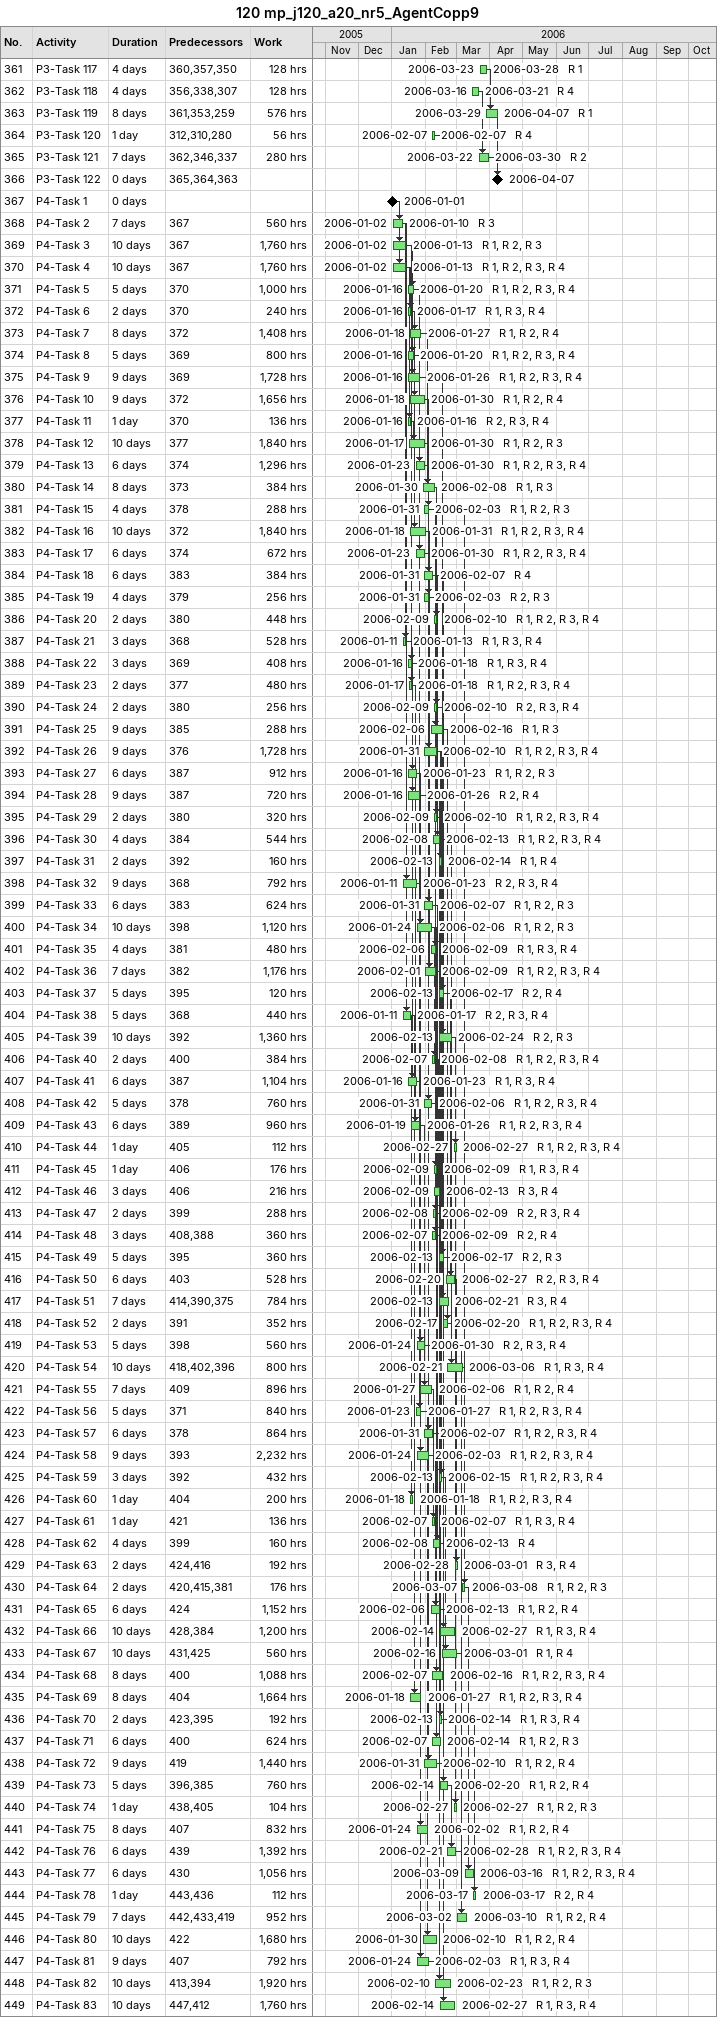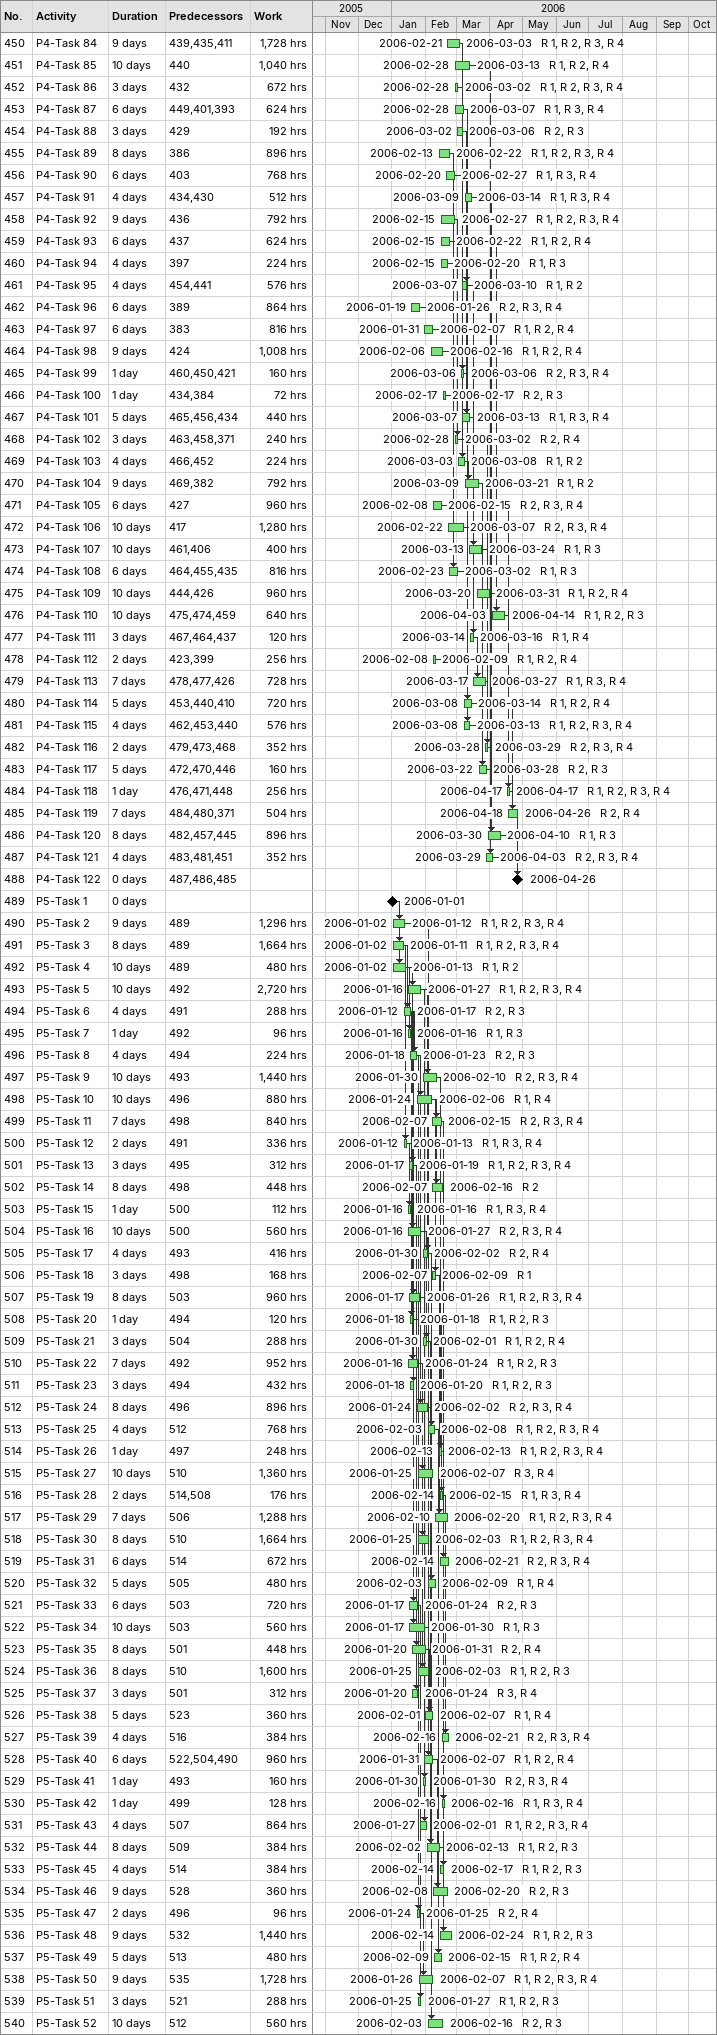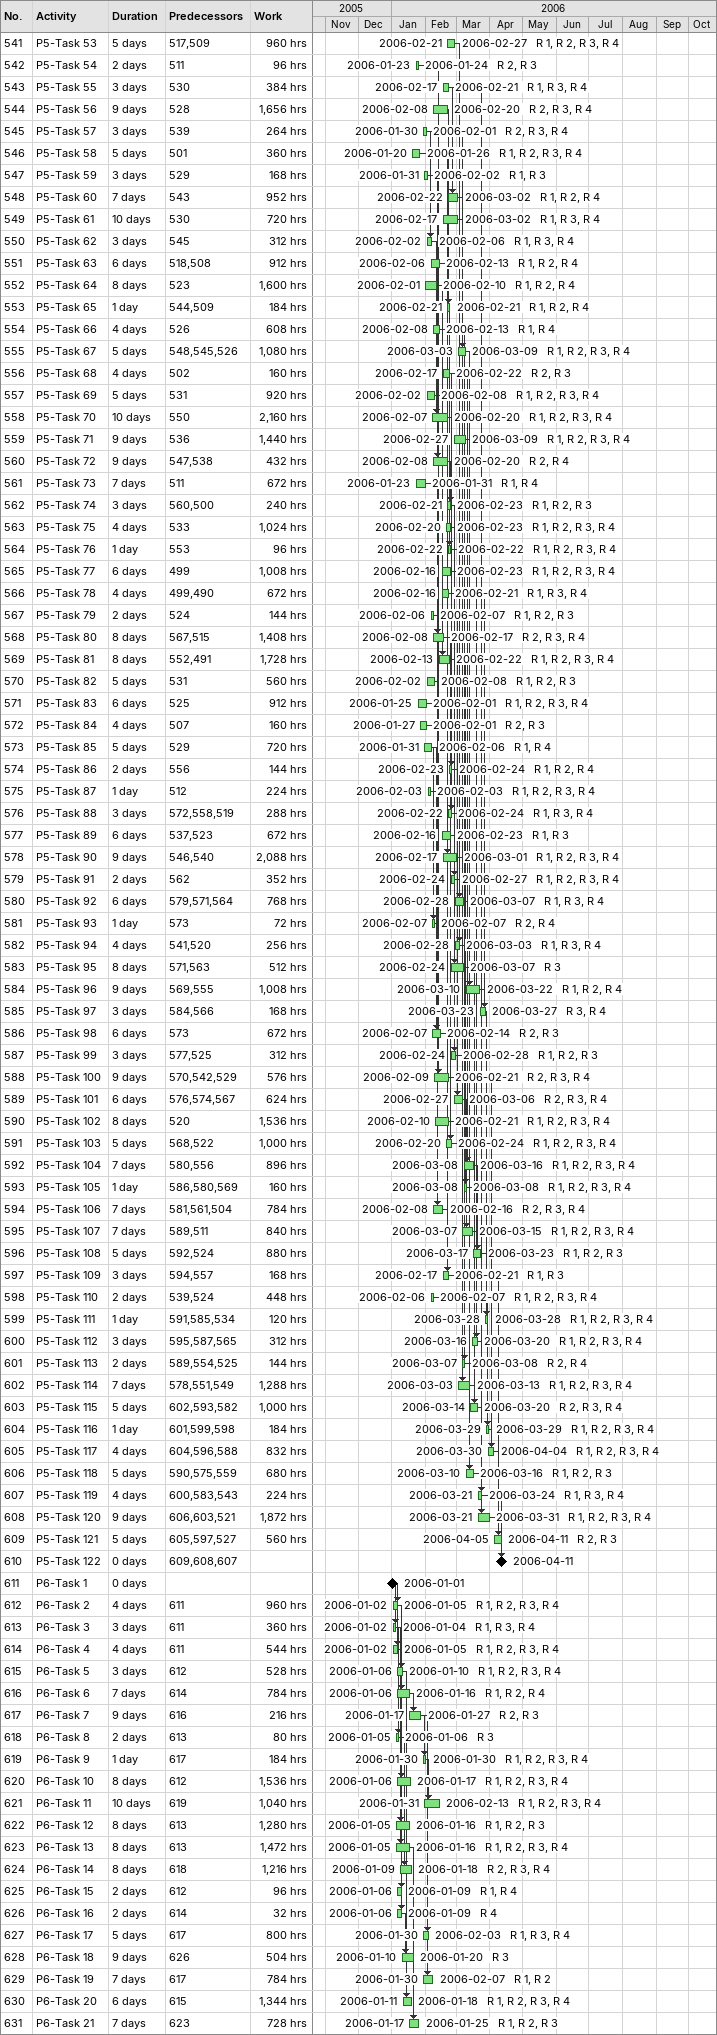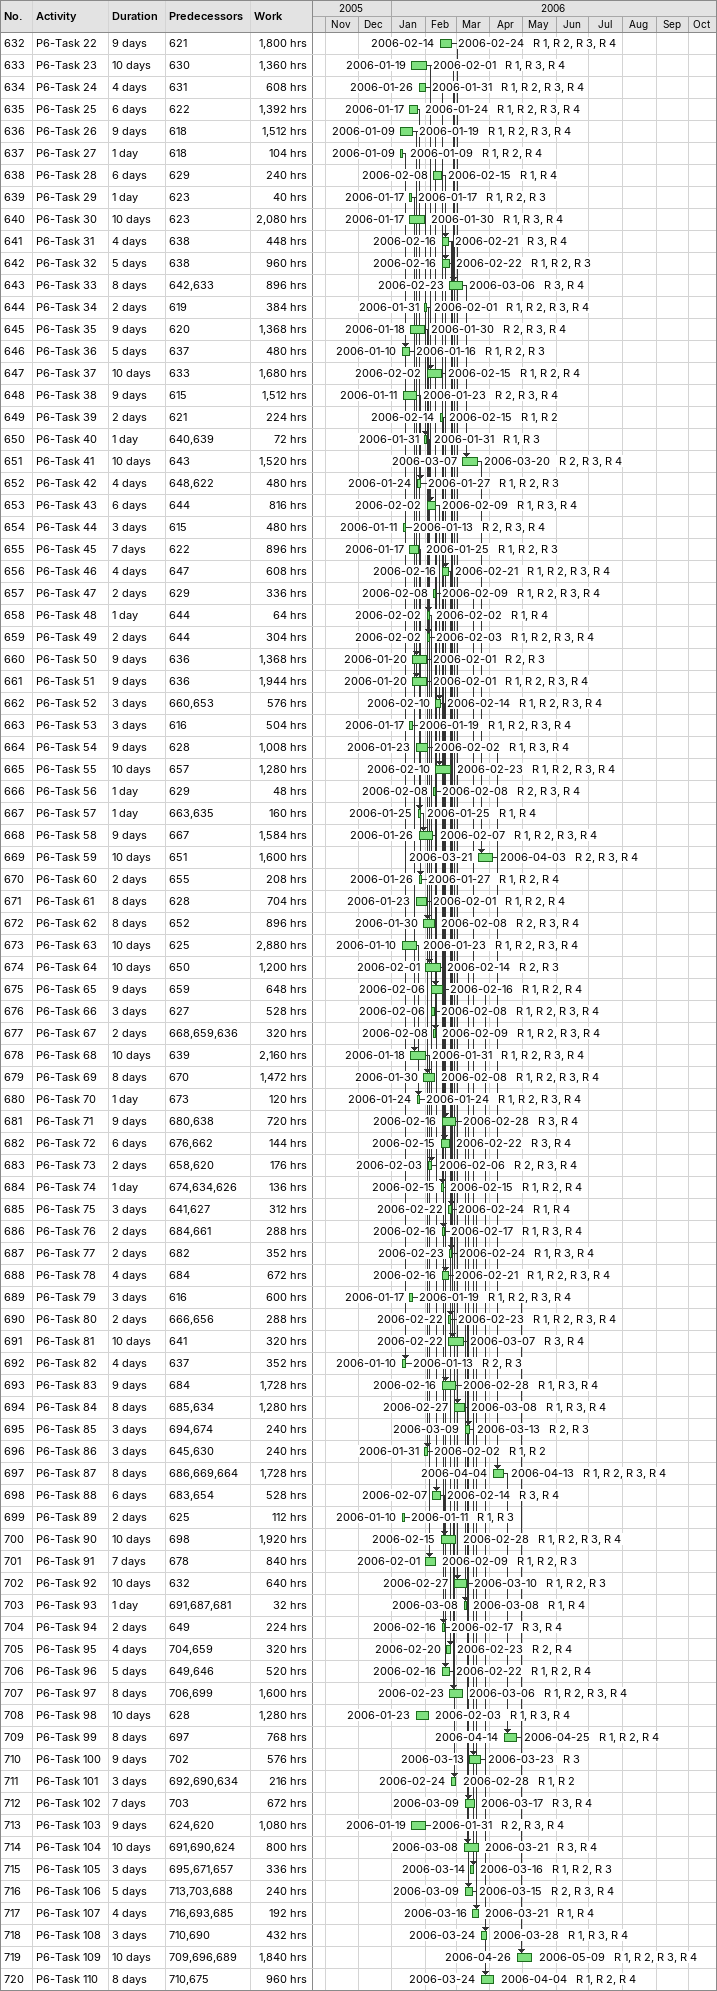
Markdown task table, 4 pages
120 mp_j120_a20_nr5_AgentCopp9

| ID | Task | Duration | Start | Finish | Predecessors | Resources | Work (h) |
|---|---|---|---|---|---|---|---|
| 361 | P3-Task 117 | 4d | 2006-03-23 | 2006-03-28 | 360, 357, 350 | R 1 | 128 |
| 362 | P3-Task 118 | 4d | 2006-03-16 | 2006-03-21 | 356, 338, 307 | R 4 | 128 |
| 363 | P3-Task 119 | 8d | 2006-03-29 | 2006-04-07 | 361, 353, 259 | R 1 | 576 |
| 364 | P3-Task 120 | 1d | 2006-02-07 | 2006-02-07 | 312, 310, 280 | R 4 | 56 |
| 365 | P3-Task 121 | 7d | 2006-03-22 | 2006-03-30 | 362, 346, 337 | R 2 | 280 |
| 366 | P3-Task 122 | 0d | 2006-04-07 | 2006-04-07 | 365, 364, 363 |  |  |
| 367 | P4-Task 1 | 0d | 2006-01-01 | 2006-01-01 |  |  |  |
| 368 | P4-Task 2 | 7d | 2006-01-02 | 2006-01-10 | 367 | R 3 | 560 |
| 369 | P4-Task 3 | 10d | 2006-01-02 | 2006-01-13 | 367 | R 1, R 2, R 3 | 1760 |
| 370 | P4-Task 4 | 10d | 2006-01-02 | 2006-01-13 | 367 | R 1, R 2, R 3, R 4 | 1760 |
| 371 | P4-Task 5 | 5d | 2006-01-16 | 2006-01-20 | 370 | R 1, R 2, R 3, R 4 | 1000 |
| 372 | P4-Task 6 | 2d | 2006-01-16 | 2006-01-17 | 370 | R 1, R 3, R 4 | 240 |
| 373 | P4-Task 7 | 8d | 2006-01-18 | 2006-01-27 | 372 | R 1, R 2, R 4 | 1408 |
| 374 | P4-Task 8 | 5d | 2006-01-16 | 2006-01-20 | 369 | R 1, R 2, R 3, R 4 | 800 |
| 375 | P4-Task 9 | 9d | 2006-01-16 | 2006-01-26 | 369 | R 1, R 2, R 3, R 4 | 1728 |
| 376 | P4-Task 10 | 9d | 2006-01-18 | 2006-01-30 | 372 | R 1, R 2, R 4 | 1656 |
| 377 | P4-Task 11 | 1d | 2006-01-16 | 2006-01-16 | 370 | R 2, R 3, R 4 | 136 |
| 378 | P4-Task 12 | 10d | 2006-01-17 | 2006-01-30 | 377 | R 1, R 2, R 3 | 1840 |
| 379 | P4-Task 13 | 6d | 2006-01-23 | 2006-01-30 | 374 | R 1, R 2, R 3, R 4 | 1296 |
| 380 | P4-Task 14 | 8d | 2006-01-30 | 2006-02-08 | 373 | R 1, R 3 | 384 |
| 381 | P4-Task 15 | 4d | 2006-01-31 | 2006-02-03 | 378 | R 1, R 2, R 3 | 288 |
| 382 | P4-Task 16 | 10d | 2006-01-18 | 2006-01-31 | 372 | R 1, R 2, R 3, R 4 | 1840 |
| 383 | P4-Task 17 | 6d | 2006-01-23 | 2006-01-30 | 374 | R 1, R 2, R 3, R 4 | 672 |
| 384 | P4-Task 18 | 6d | 2006-01-31 | 2006-02-07 | 383 | R 4 | 384 |
| 385 | P4-Task 19 | 4d | 2006-01-31 | 2006-02-03 | 379 | R 2, R 3 | 256 |
| 386 | P4-Task 20 | 2d | 2006-02-09 | 2006-02-10 | 380 | R 1, R 2, R 3, R 4 | 448 |
| 387 | P4-Task 21 | 3d | 2006-01-11 | 2006-01-13 | 368 | R 1, R 3, R 4 | 528 |
| 388 | P4-Task 22 | 3d | 2006-01-16 | 2006-01-18 | 369 | R 1, R 3, R 4 | 408 |
| 389 | P4-Task 23 | 2d | 2006-01-17 | 2006-01-18 | 377 | R 1, R 2, R 3, R 4 | 480 |
| 390 | P4-Task 24 | 2d | 2006-02-09 | 2006-02-10 | 380 | R 2, R 3, R 4 | 256 |
| 391 | P4-Task 25 | 9d | 2006-02-06 | 2006-02-16 | 385 | R 1, R 3 | 288 |
| 392 | P4-Task 26 | 9d | 2006-01-31 | 2006-02-10 | 376 | R 1, R 2, R 3, R 4 | 1728 |
| 393 | P4-Task 27 | 6d | 2006-01-16 | 2006-01-23 | 387 | R 1, R 2, R 3 | 912 |
| 394 | P4-Task 28 | 9d | 2006-01-16 | 2006-01-26 | 387 | R 2, R 4 | 720 |
| 395 | P4-Task 29 | 2d | 2006-02-09 | 2006-02-10 | 380 | R 1, R 2, R 3, R 4 | 320 |
| 396 | P4-Task 30 | 4d | 2006-02-08 | 2006-02-13 | 384 | R 1, R 2, R 3, R 4 | 544 |
| 397 | P4-Task 31 | 2d | 2006-02-13 | 2006-02-14 | 392 | R 1, R 4 | 160 |
| 398 | P4-Task 32 | 9d | 2006-01-11 | 2006-01-23 | 368 | R 2, R 3, R 4 | 792 |
| 399 | P4-Task 33 | 6d | 2006-01-31 | 2006-02-07 | 383 | R 1, R 2, R 3 | 624 |
| 400 | P4-Task 34 | 10d | 2006-01-24 | 2006-02-06 | 398 | R 1, R 2, R 3 | 1120 |
| 401 | P4-Task 35 | 4d | 2006-02-06 | 2006-02-09 | 381 | R 1, R 3, R 4 | 480 |
| 402 | P4-Task 36 | 7d | 2006-02-01 | 2006-02-09 | 382 | R 1, R 2, R 3, R 4 | 1176 |
| 403 | P4-Task 37 | 5d | 2006-02-13 | 2006-02-17 | 395 | R 2, R 4 | 120 |
| 404 | P4-Task 38 | 5d | 2006-01-11 | 2006-01-17 | 368 | R 2, R 3, R 4 | 440 |
| 405 | P4-Task 39 | 10d | 2006-02-13 | 2006-02-24 | 392 | R 2, R 3 | 1360 |
| 406 | P4-Task 40 | 2d | 2006-02-07 | 2006-02-08 | 400 | R 1, R 2, R 3, R 4 | 384 |
| 407 | P4-Task 41 | 6d | 2006-01-16 | 2006-01-23 | 387 | R 1, R 3, R 4 | 1104 |
| 408 | P4-Task 42 | 5d | 2006-01-31 | 2006-02-06 | 378 | R 1, R 2, R 3, R 4 | 760 |
| 409 | P4-Task 43 | 6d | 2006-01-19 | 2006-01-26 | 389 | R 1, R 2, R 3, R 4 | 960 |
| 410 | P4-Task 44 | 1d | 2006-02-27 | 2006-02-27 | 405 | R 1, R 2, R 3, R 4 | 112 |
| 411 | P4-Task 45 | 1d | 2006-02-09 | 2006-02-09 | 406 | R 1, R 3, R 4 | 176 |
| 412 | P4-Task 46 | 3d | 2006-02-09 | 2006-02-13 | 406 | R 3, R 4 | 216 |
| 413 | P4-Task 47 | 2d | 2006-02-08 | 2006-02-09 | 399 | R 2, R 3, R 4 | 288 |
| 414 | P4-Task 48 | 3d | 2006-02-07 | 2006-02-09 | 408, 388 | R 2, R 4 | 360 |
| 415 | P4-Task 49 | 5d | 2006-02-13 | 2006-02-17 | 395 | R 2, R 3 | 360 |
| 416 | P4-Task 50 | 6d | 2006-02-20 | 2006-02-27 | 403 | R 2, R 3, R 4 | 528 |
| 417 | P4-Task 51 | 7d | 2006-02-13 | 2006-02-21 | 414, 390, 375 | R 3, R 4 | 784 |
| 418 | P4-Task 52 | 2d | 2006-02-17 | 2006-02-20 | 391 | R 1, R 2, R 3, R 4 | 352 |
| 419 | P4-Task 53 | 5d | 2006-01-24 | 2006-01-30 | 398 | R 2, R 3, R 4 | 560 |
| 420 | P4-Task 54 | 10d | 2006-02-21 | 2006-03-06 | 418, 402, 396 | R 1, R 3, R 4 | 800 |
| 421 | P4-Task 55 | 7d | 2006-01-27 | 2006-02-06 | 409 | R 1, R 2, R 4 | 896 |
| 422 | P4-Task 56 | 5d | 2006-01-23 | 2006-01-27 | 371 | R 1, R 2, R 3, R 4 | 840 |
| 423 | P4-Task 57 | 6d | 2006-01-31 | 2006-02-07 | 378 | R 1, R 2, R 3, R 4 | 864 |
| 424 | P4-Task 58 | 9d | 2006-01-24 | 2006-02-03 | 393 | R 1, R 2, R 3, R 4 | 2232 |
| 425 | P4-Task 59 | 3d | 2006-02-13 | 2006-02-15 | 392 | R 1, R 2, R 3, R 4 | 432 |
| 426 | P4-Task 60 | 1d | 2006-01-18 | 2006-01-18 | 404 | R 1, R 2, R 3, R 4 | 200 |
| 427 | P4-Task 61 | 1d | 2006-02-07 | 2006-02-07 | 421 | R 1, R 3, R 4 | 136 |
| 428 | P4-Task 62 | 4d | 2006-02-08 | 2006-02-13 | 399 | R 4 | 160 |
| 429 | P4-Task 63 | 2d | 2006-02-28 | 2006-03-01 | 424, 416 | R 3, R 4 | 192 |
| 430 | P4-Task 64 | 2d | 2006-03-07 | 2006-03-08 | 420, 415, 381 | R 1, R 2, R 3 | 176 |
| 431 | P4-Task 65 | 6d | 2006-02-06 | 2006-02-13 | 424 | R 1, R 2, R 4 | 1152 |
| 432 | P4-Task 66 | 10d | 2006-02-14 | 2006-02-27 | 428, 384 | R 1, R 3, R 4 | 1200 |
| 433 | P4-Task 67 | 10d | 2006-02-16 | 2006-03-01 | 431, 425 | R 1, R 4 | 560 |
| 434 | P4-Task 68 | 8d | 2006-02-07 | 2006-02-16 | 400 | R 1, R 2, R 3, R 4 | 1088 |
| 435 | P4-Task 69 | 8d | 2006-01-18 | 2006-01-27 | 404 | R 1, R 2, R 3, R 4 | 1664 |
| 436 | P4-Task 70 | 2d | 2006-02-13 | 2006-02-14 | 423, 395 | R 1, R 3, R 4 | 192 |
| 437 | P4-Task 71 | 6d | 2006-02-07 | 2006-02-14 | 400 | R 1, R 2, R 3 | 624 |
| 438 | P4-Task 72 | 9d | 2006-01-31 | 2006-02-10 | 419 | R 1, R 2, R 4 | 1440 |
| 439 | P4-Task 73 | 5d | 2006-02-14 | 2006-02-20 | 396, 385 | R 1, R 2, R 4 | 760 |
| 440 | P4-Task 74 | 1d | 2006-02-27 | 2006-02-27 | 438, 405 | R 1, R 2, R 3 | 104 |
| 441 | P4-Task 75 | 8d | 2006-01-24 | 2006-02-02 | 407 | R 1, R 2, R 4 | 832 |
| 442 | P4-Task 76 | 6d | 2006-02-21 | 2006-02-28 | 439 | R 1, R 2, R 3, R 4 | 1392 |
| 443 | P4-Task 77 | 6d | 2006-03-09 | 2006-03-16 | 430 | R 1, R 2, R 3, R 4 | 1056 |
| 444 | P4-Task 78 | 1d | 2006-03-17 | 2006-03-17 | 443, 436 | R 2, R 4 | 112 |
| 445 | P4-Task 79 | 7d | 2006-03-02 | 2006-03-10 | 442, 433, 419 | R 1, R 2, R 4 | 952 |
| 446 | P4-Task 80 | 10d | 2006-01-30 | 2006-02-10 | 422 | R 1, R 2, R 4 | 1680 |
| 447 | P4-Task 81 | 9d | 2006-01-24 | 2006-02-03 | 407 | R 1, R 3, R 4 | 792 |
| 448 | P4-Task 82 | 10d | 2006-02-10 | 2006-02-23 | 413, 394 | R 1, R 2, R 3 | 1920 |
| 449 | P4-Task 83 | 10d | 2006-02-14 | 2006-02-27 | 447, 412 | R 1, R 3, R 4 | 1760 |
| 450 | P4-Task 84 | 9d | 2006-02-21 | 2006-03-03 | 439, 435, 411 | R 1, R 2, R 3, R 4 | 1728 |
| 451 | P4-Task 85 | 10d | 2006-02-28 | 2006-03-13 | 440 | R 1, R 2, R 4 | 1040 |
| 452 | P4-Task 86 | 3d | 2006-02-28 | 2006-03-02 | 432 | R 1, R 2, R 3, R 4 | 672 |
| 453 | P4-Task 87 | 6d | 2006-02-28 | 2006-03-07 | 449, 401, 393 | R 1, R 3, R 4 | 624 |
| 454 | P4-Task 88 | 3d | 2006-03-02 | 2006-03-06 | 429 | R 2, R 3 | 192 |
| 455 | P4-Task 89 | 8d | 2006-02-13 | 2006-02-22 | 386 | R 1, R 2, R 3, R 4 | 896 |
| 456 | P4-Task 90 | 6d | 2006-02-20 | 2006-02-27 | 403 | R 1, R 3, R 4 | 768 |
| 457 | P4-Task 91 | 4d | 2006-03-09 | 2006-03-14 | 434, 430 | R 1, R 3, R 4 | 512 |
| 458 | P4-Task 92 | 9d | 2006-02-15 | 2006-02-27 | 436 | R 1, R 2, R 3, R 4 | 792 |
| 459 | P4-Task 93 | 6d | 2006-02-15 | 2006-02-22 | 437 | R 1, R 2, R 4 | 624 |
| 460 | P4-Task 94 | 4d | 2006-02-15 | 2006-02-20 | 397 | R 1, R 3 | 224 |
| 461 | P4-Task 95 | 4d | 2006-03-07 | 2006-03-10 | 454, 441 | R 1, R 2 | 576 |
| 462 | P4-Task 96 | 6d | 2006-01-19 | 2006-01-26 | 389 | R 2, R 3, R 4 | 864 |
| 463 | P4-Task 97 | 6d | 2006-01-31 | 2006-02-07 | 383 | R 1, R 2, R 4 | 816 |
| 464 | P4-Task 98 | 9d | 2006-02-06 | 2006-02-16 | 424 | R 1, R 2, R 4 | 1008 |
| 465 | P4-Task 99 | 1d | 2006-03-06 | 2006-03-06 | 460, 450, 421 | R 2, R 3, R 4 | 160 |
| 466 | P4-Task 100 | 1d | 2006-02-17 | 2006-02-17 | 434, 384 | R 2, R 3 | 72 |
| 467 | P4-Task 101 | 5d | 2006-03-07 | 2006-03-13 | 465, 456, 434 | R 1, R 3, R 4 | 440 |
| 468 | P4-Task 102 | 3d | 2006-02-28 | 2006-03-02 | 463, 458, 371 | R 2, R 4 | 240 |
| 469 | P4-Task 103 | 4d | 2006-03-03 | 2006-03-08 | 466, 452 | R 1, R 2 | 224 |
| 470 | P4-Task 104 | 9d | 2006-03-09 | 2006-03-21 | 469, 382 | R 1, R 2 | 792 |
| 471 | P4-Task 105 | 6d | 2006-02-08 | 2006-02-15 | 427 | R 2, R 3, R 4 | 960 |
| 472 | P4-Task 106 | 10d | 2006-02-22 | 2006-03-07 | 417 | R 2, R 3, R 4 | 1280 |
| 473 | P4-Task 107 | 10d | 2006-03-13 | 2006-03-24 | 461, 406 | R 1, R 3 | 400 |
| 474 | P4-Task 108 | 6d | 2006-02-23 | 2006-03-02 | 464, 455, 435 | R 1, R 3 | 816 |
| 475 | P4-Task 109 | 10d | 2006-03-20 | 2006-03-31 | 444, 426 | R 1, R 2, R 4 | 960 |
| 476 | P4-Task 110 | 10d | 2006-04-03 | 2006-04-14 | 475, 474, 459 | R 1, R 2, R 3 | 640 |
| 477 | P4-Task 111 | 3d | 2006-03-14 | 2006-03-16 | 467, 464, 437 | R 1, R 4 | 120 |
| 478 | P4-Task 112 | 2d | 2006-02-08 | 2006-02-09 | 423, 399 | R 1, R 2, R 4 | 256 |
| 479 | P4-Task 113 | 7d | 2006-03-17 | 2006-03-27 | 478, 477, 426 | R 1, R 3, R 4 | 728 |
| 480 | P4-Task 114 | 5d | 2006-03-08 | 2006-03-14 | 453, 440, 410 | R 1, R 2, R 4 | 720 |
| 481 | P4-Task 115 | 4d | 2006-03-08 | 2006-03-13 | 462, 453, 440 | R 1, R 2, R 3, R 4 | 576 |
| 482 | P4-Task 116 | 2d | 2006-03-28 | 2006-03-29 | 479, 473, 468 | R 2, R 3, R 4 | 352 |
| 483 | P4-Task 117 | 5d | 2006-03-22 | 2006-03-28 | 472, 470, 446 | R 2, R 3 | 160 |
| 484 | P4-Task 118 | 1d | 2006-04-17 | 2006-04-17 | 476, 471, 448 | R 1, R 2, R 3, R 4 | 256 |
| 485 | P4-Task 119 | 7d | 2006-04-18 | 2006-04-26 | 484, 480, 371 | R 2, R 4 | 504 |
| 486 | P4-Task 120 | 8d | 2006-03-30 | 2006-04-10 | 482, 457, 445 | R 1, R 3 | 896 |
| 487 | P4-Task 121 | 4d | 2006-03-29 | 2006-04-03 | 483, 481, 451 | R 2, R 3, R 4 | 352 |
| 488 | P4-Task 122 | 0d | 2006-04-26 | 2006-04-26 | 487, 486, 485 |  |  |
| 489 | P5-Task 1 | 0d | 2006-01-01 | 2006-01-01 |  |  |  |
| 490 | P5-Task 2 | 9d | 2006-01-02 | 2006-01-12 | 489 | R 1, R 2, R 3, R 4 | 1296 |
| 491 | P5-Task 3 | 8d | 2006-01-02 | 2006-01-11 | 489 | R 1, R 2, R 3, R 4 | 1664 |
| 492 | P5-Task 4 | 10d | 2006-01-02 | 2006-01-13 | 489 | R 1, R 2 | 480 |
| 493 | P5-Task 5 | 10d | 2006-01-16 | 2006-01-27 | 492 | R 1, R 2, R 3, R 4 | 2720 |
| 494 | P5-Task 6 | 4d | 2006-01-12 | 2006-01-17 | 491 | R 2, R 3 | 288 |
| 495 | P5-Task 7 | 1d | 2006-01-16 | 2006-01-16 | 492 | R 1, R 3 | 96 |
| 496 | P5-Task 8 | 4d | 2006-01-18 | 2006-01-23 | 494 | R 2, R 3 | 224 |
| 497 | P5-Task 9 | 10d | 2006-01-30 | 2006-02-10 | 493 | R 2, R 3, R 4 | 1440 |
| 498 | P5-Task 10 | 10d | 2006-01-24 | 2006-02-06 | 496 | R 1, R 4 | 880 |
| 499 | P5-Task 11 | 7d | 2006-02-07 | 2006-02-15 | 498 | R 2, R 3, R 4 | 840 |
| 500 | P5-Task 12 | 2d | 2006-01-12 | 2006-01-13 | 491 | R 1, R 3, R 4 | 336 |
| 501 | P5-Task 13 | 3d | 2006-01-17 | 2006-01-19 | 495 | R 1, R 2, R 3, R 4 | 312 |
| 502 | P5-Task 14 | 8d | 2006-02-07 | 2006-02-16 | 498 | R 2 | 448 |
| 503 | P5-Task 15 | 1d | 2006-01-16 | 2006-01-16 | 500 | R 1, R 3, R 4 | 112 |
| 504 | P5-Task 16 | 10d | 2006-01-16 | 2006-01-27 | 500 | R 2, R 3, R 4 | 560 |
| 505 | P5-Task 17 | 4d | 2006-01-30 | 2006-02-02 | 493 | R 2, R 4 | 416 |
| 506 | P5-Task 18 | 3d | 2006-02-07 | 2006-02-09 | 498 | R 1 | 168 |
| 507 | P5-Task 19 | 8d | 2006-01-17 | 2006-01-26 | 503 | R 1, R 2, R 3, R 4 | 960 |
| 508 | P5-Task 20 | 1d | 2006-01-18 | 2006-01-18 | 494 | R 1, R 2, R 3 | 120 |
| 509 | P5-Task 21 | 3d | 2006-01-30 | 2006-02-01 | 504 | R 1, R 2, R 4 | 288 |
| 510 | P5-Task 22 | 7d | 2006-01-16 | 2006-01-24 | 492 | R 1, R 2, R 3 | 952 |
| 511 | P5-Task 23 | 3d | 2006-01-18 | 2006-01-20 | 494 | R 1, R 2, R 3 | 432 |
| 512 | P5-Task 24 | 8d | 2006-01-24 | 2006-02-02 | 496 | R 2, R 3, R 4 | 896 |
| 513 | P5-Task 25 | 4d | 2006-02-03 | 2006-02-08 | 512 | R 1, R 2, R 3, R 4 | 768 |
| 514 | P5-Task 26 | 1d | 2006-02-13 | 2006-02-13 | 497 | R 1, R 2, R 3, R 4 | 248 |
| 515 | P5-Task 27 | 10d | 2006-01-25 | 2006-02-07 | 510 | R 3, R 4 | 1360 |
| 516 | P5-Task 28 | 2d | 2006-02-14 | 2006-02-15 | 514, 508 | R 1, R 3, R 4 | 176 |
| 517 | P5-Task 29 | 7d | 2006-02-10 | 2006-02-20 | 506 | R 1, R 2, R 3, R 4 | 1288 |
| 518 | P5-Task 30 | 8d | 2006-01-25 | 2006-02-03 | 510 | R 1, R 2, R 3, R 4 | 1664 |
| 519 | P5-Task 31 | 6d | 2006-02-14 | 2006-02-21 | 514 | R 2, R 3, R 4 | 672 |
| 520 | P5-Task 32 | 5d | 2006-02-03 | 2006-02-09 | 505 | R 1, R 4 | 480 |
| 521 | P5-Task 33 | 6d | 2006-01-17 | 2006-01-24 | 503 | R 2, R 3 | 720 |
| 522 | P5-Task 34 | 10d | 2006-01-17 | 2006-01-30 | 503 | R 1, R 3 | 560 |
| 523 | P5-Task 35 | 8d | 2006-01-20 | 2006-01-31 | 501 | R 2, R 4 | 448 |
| 524 | P5-Task 36 | 8d | 2006-01-25 | 2006-02-03 | 510 | R 1, R 2, R 3 | 1600 |
| 525 | P5-Task 37 | 3d | 2006-01-20 | 2006-01-24 | 501 | R 3, R 4 | 312 |
| 526 | P5-Task 38 | 5d | 2006-02-01 | 2006-02-07 | 523 | R 1, R 4 | 360 |
| 527 | P5-Task 39 | 4d | 2006-02-16 | 2006-02-21 | 516 | R 2, R 3, R 4 | 384 |
| 528 | P5-Task 40 | 6d | 2006-01-31 | 2006-02-07 | 522, 504, 490 | R 1, R 2, R 4 | 960 |
| 529 | P5-Task 41 | 1d | 2006-01-30 | 2006-01-30 | 493 | R 2, R 3, R 4 | 160 |
| 530 | P5-Task 42 | 1d | 2006-02-16 | 2006-02-16 | 499 | R 1, R 3, R 4 | 128 |
| 531 | P5-Task 43 | 4d | 2006-01-27 | 2006-02-01 | 507 | R 1, R 2, R 3, R 4 | 864 |
| 532 | P5-Task 44 | 8d | 2006-02-02 | 2006-02-13 | 509 | R 1, R 2, R 3 | 384 |
| 533 | P5-Task 45 | 4d | 2006-02-14 | 2006-02-17 | 514 | R 1, R 2, R 3 | 384 |
| 534 | P5-Task 46 | 9d | 2006-02-08 | 2006-02-20 | 528 | R 2, R 3 | 360 |
| 535 | P5-Task 47 | 2d | 2006-01-24 | 2006-01-25 | 496 | R 2, R 4 | 96 |
| 536 | P5-Task 48 | 9d | 2006-02-14 | 2006-02-24 | 532 | R 1, R 2, R 3 | 1440 |
| 537 | P5-Task 49 | 5d | 2006-02-09 | 2006-02-15 | 513 | R 1, R 2, R 4 | 480 |
| 538 | P5-Task 50 | 9d | 2006-01-26 | 2006-02-07 | 535 | R 1, R 2, R 3, R 4 | 1728 |
| 539 | P5-Task 51 | 3d | 2006-01-25 | 2006-01-27 | 521 | R 1, R 2, R 3 | 288 |
| 540 | P5-Task 52 | 10d | 2006-02-03 | 2006-02-16 | 512 | R 2, R 3 | 560 |
| 541 | P5-Task 53 | 5d | 2006-02-21 | 2006-02-27 | 517, 509 | R 1, R 2, R 3, R 4 | 960 |
| 542 | P5-Task 54 | 2d | 2006-01-23 | 2006-01-24 | 511 | R 2, R 3 | 96 |
| 543 | P5-Task 55 | 3d | 2006-02-17 | 2006-02-21 | 530 | R 1, R 3, R 4 | 384 |
| 544 | P5-Task 56 | 9d | 2006-02-08 | 2006-02-20 | 528 | R 2, R 3, R 4 | 1656 |
| 545 | P5-Task 57 | 3d | 2006-01-30 | 2006-02-01 | 539 | R 2, R 3, R 4 | 264 |
| 546 | P5-Task 58 | 5d | 2006-01-20 | 2006-01-26 | 501 | R 1, R 2, R 3, R 4 | 360 |
| 547 | P5-Task 59 | 3d | 2006-01-31 | 2006-02-02 | 529 | R 1, R 3 | 168 |
| 548 | P5-Task 60 | 7d | 2006-02-22 | 2006-03-02 | 543 | R 1, R 2, R 4 | 952 |
| 549 | P5-Task 61 | 10d | 2006-02-17 | 2006-03-02 | 530 | R 1, R 3, R 4 | 720 |
| 550 | P5-Task 62 | 3d | 2006-02-02 | 2006-02-06 | 545 | R 1, R 3, R 4 | 312 |
| 551 | P5-Task 63 | 6d | 2006-02-06 | 2006-02-13 | 518, 508 | R 1, R 2, R 4 | 912 |
| 552 | P5-Task 64 | 8d | 2006-02-01 | 2006-02-10 | 523 | R 1, R 2, R 4 | 1600 |
| 553 | P5-Task 65 | 1d | 2006-02-21 | 2006-02-21 | 544, 509 | R 1, R 2, R 4 | 184 |
| 554 | P5-Task 66 | 4d | 2006-02-08 | 2006-02-13 | 526 | R 1, R 4 | 608 |
| 555 | P5-Task 67 | 5d | 2006-03-03 | 2006-03-09 | 548, 545, 526 | R 1, R 2, R 3, R 4 | 1080 |
| 556 | P5-Task 68 | 4d | 2006-02-17 | 2006-02-22 | 502 | R 2, R 3 | 160 |
| 557 | P5-Task 69 | 5d | 2006-02-02 | 2006-02-08 | 531 | R 1, R 2, R 3, R 4 | 920 |
| 558 | P5-Task 70 | 10d | 2006-02-07 | 2006-02-20 | 550 | R 1, R 2, R 3, R 4 | 2160 |
| 559 | P5-Task 71 | 9d | 2006-02-27 | 2006-03-09 | 536 | R 1, R 2, R 3, R 4 | 1440 |
| 560 | P5-Task 72 | 9d | 2006-02-08 | 2006-02-20 | 547, 538 | R 2, R 4 | 432 |
| 561 | P5-Task 73 | 7d | 2006-01-23 | 2006-01-31 | 511 | R 1, R 4 | 672 |
| 562 | P5-Task 74 | 3d | 2006-02-21 | 2006-02-23 | 560, 500 | R 1, R 2, R 3 | 240 |
| 563 | P5-Task 75 | 4d | 2006-02-20 | 2006-02-23 | 533 | R 1, R 2, R 3, R 4 | 1024 |
| 564 | P5-Task 76 | 1d | 2006-02-22 | 2006-02-22 | 553 | R 1, R 2, R 3, R 4 | 96 |
| 565 | P5-Task 77 | 6d | 2006-02-16 | 2006-02-23 | 499 | R 1, R 2, R 3, R 4 | 1008 |
| 566 | P5-Task 78 | 4d | 2006-02-16 | 2006-02-21 | 499, 490 | R 1, R 3, R 4 | 672 |
| 567 | P5-Task 79 | 2d | 2006-02-06 | 2006-02-07 | 524 | R 1, R 2, R 3 | 144 |
| 568 | P5-Task 80 | 8d | 2006-02-08 | 2006-02-17 | 567, 515 | R 2, R 3, R 4 | 1408 |
| 569 | P5-Task 81 | 8d | 2006-02-13 | 2006-02-22 | 552, 491 | R 1, R 2, R 3, R 4 | 1728 |
| 570 | P5-Task 82 | 5d | 2006-02-02 | 2006-02-08 | 531 | R 1, R 2, R 3 | 560 |
| 571 | P5-Task 83 | 6d | 2006-01-25 | 2006-02-01 | 525 | R 1, R 2, R 3, R 4 | 912 |
| 572 | P5-Task 84 | 4d | 2006-01-27 | 2006-02-01 | 507 | R 2, R 3 | 160 |
| 573 | P5-Task 85 | 5d | 2006-01-31 | 2006-02-06 | 529 | R 1, R 4 | 720 |
| 574 | P5-Task 86 | 2d | 2006-02-23 | 2006-02-24 | 556 | R 1, R 2, R 4 | 144 |
| 575 | P5-Task 87 | 1d | 2006-02-03 | 2006-02-03 | 512 | R 1, R 2, R 3, R 4 | 224 |
| 576 | P5-Task 88 | 3d | 2006-02-22 | 2006-02-24 | 572, 558, 519 | R 1, R 3, R 4 | 288 |
| 577 | P5-Task 89 | 6d | 2006-02-16 | 2006-02-23 | 537, 523 | R 1, R 3 | 672 |
| 578 | P5-Task 90 | 9d | 2006-02-17 | 2006-03-01 | 546, 540 | R 1, R 2, R 3, R 4 | 2088 |
| 579 | P5-Task 91 | 2d | 2006-02-24 | 2006-02-27 | 562 | R 1, R 2, R 3, R 4 | 352 |
| 580 | P5-Task 92 | 6d | 2006-02-28 | 2006-03-07 | 579, 571, 564 | R 1, R 3, R 4 | 768 |
| 581 | P5-Task 93 | 1d | 2006-02-07 | 2006-02-07 | 573 | R 2, R 4 | 72 |
| 582 | P5-Task 94 | 4d | 2006-02-28 | 2006-03-03 | 541, 520 | R 1, R 3, R 4 | 256 |
| 583 | P5-Task 95 | 8d | 2006-02-24 | 2006-03-07 | 571, 563 | R 3 | 512 |
| 584 | P5-Task 96 | 9d | 2006-03-10 | 2006-03-22 | 569, 555 | R 1, R 2, R 4 | 1008 |
| 585 | P5-Task 97 | 3d | 2006-03-23 | 2006-03-27 | 584, 566 | R 3, R 4 | 168 |
| 586 | P5-Task 98 | 6d | 2006-02-07 | 2006-02-14 | 573 | R 2, R 3 | 672 |
| 587 | P5-Task 99 | 3d | 2006-02-24 | 2006-02-28 | 577, 525 | R 1, R 2, R 3 | 312 |
| 588 | P5-Task 100 | 9d | 2006-02-09 | 2006-02-21 | 570, 542, 529 | R 2, R 3, R 4 | 576 |
| 589 | P5-Task 101 | 6d | 2006-02-27 | 2006-03-06 | 576, 574, 567 | R 2, R 3, R 4 | 624 |
| 590 | P5-Task 102 | 8d | 2006-02-10 | 2006-02-21 | 520 | R 1, R 2, R 3, R 4 | 1536 |
| 591 | P5-Task 103 | 5d | 2006-02-20 | 2006-02-24 | 568, 522 | R 1, R 2, R 3, R 4 | 1000 |
| 592 | P5-Task 104 | 7d | 2006-03-08 | 2006-03-16 | 580, 556 | R 1, R 2, R 3, R 4 | 896 |
| 593 | P5-Task 105 | 1d | 2006-03-08 | 2006-03-08 | 586, 580, 569 | R 1, R 2, R 3, R 4 | 160 |
| 594 | P5-Task 106 | 7d | 2006-02-08 | 2006-02-16 | 581, 561, 504 | R 2, R 3, R 4 | 784 |
| 595 | P5-Task 107 | 7d | 2006-03-07 | 2006-03-15 | 589, 511 | R 1, R 2, R 3, R 4 | 840 |
| 596 | P5-Task 108 | 5d | 2006-03-17 | 2006-03-23 | 592, 524 | R 1, R 2, R 3 | 880 |
| 597 | P5-Task 109 | 3d | 2006-02-17 | 2006-02-21 | 594, 557 | R 1, R 3 | 168 |
| 598 | P5-Task 110 | 2d | 2006-02-06 | 2006-02-07 | 539, 524 | R 1, R 2, R 3, R 4 | 448 |
| 599 | P5-Task 111 | 1d | 2006-03-28 | 2006-03-28 | 591, 585, 534 | R 1, R 2, R 3, R 4 | 120 |
| 600 | P5-Task 112 | 3d | 2006-03-16 | 2006-03-20 | 595, 587, 565 | R 1, R 2, R 3, R 4 | 312 |
| 601 | P5-Task 113 | 2d | 2006-03-07 | 2006-03-08 | 589, 554, 525 | R 2, R 4 | 144 |
| 602 | P5-Task 114 | 7d | 2006-03-03 | 2006-03-13 | 578, 551, 549 | R 1, R 2, R 3, R 4 | 1288 |
| 603 | P5-Task 115 | 5d | 2006-03-14 | 2006-03-20 | 602, 593, 582 | R 2, R 3, R 4 | 1000 |
| 604 | P5-Task 116 | 1d | 2006-03-29 | 2006-03-29 | 601, 599, 598 | R 1, R 2, R 3, R 4 | 184 |
| 605 | P5-Task 117 | 4d | 2006-03-30 | 2006-04-04 | 604, 596, 588 | R 1, R 2, R 3, R 4 | 832 |
| 606 | P5-Task 118 | 5d | 2006-03-10 | 2006-03-16 | 590, 575, 559 | R 1, R 2, R 3 | 680 |
| 607 | P5-Task 119 | 4d | 2006-03-21 | 2006-03-24 | 600, 583, 543 | R 1, R 3, R 4 | 224 |
| 608 | P5-Task 120 | 9d | 2006-03-21 | 2006-03-31 | 606, 603, 521 | R 1, R 2, R 3, R 4 | 1872 |
| 609 | P5-Task 121 | 5d | 2006-04-05 | 2006-04-11 | 605, 597, 527 | R 2, R 3 | 560 |
| 610 | P5-Task 122 | 0d | 2006-04-11 | 2006-04-11 | 609, 608, 607 |  |  |
| 611 | P6-Task 1 | 0d | 2006-01-01 | 2006-01-01 |  |  |  |
| 612 | P6-Task 2 | 4d | 2006-01-02 | 2006-01-05 | 611 | R 1, R 2, R 3, R 4 | 960 |
| 613 | P6-Task 3 | 3d | 2006-01-02 | 2006-01-04 | 611 | R 1, R 3, R 4 | 360 |
| 614 | P6-Task 4 | 4d | 2006-01-02 | 2006-01-05 | 611 | R 1, R 2, R 3, R 4 | 544 |
| 615 | P6-Task 5 | 3d | 2006-01-06 | 2006-01-10 | 612 | R 1, R 2, R 3, R 4 | 528 |
| 616 | P6-Task 6 | 7d | 2006-01-06 | 2006-01-16 | 614 | R 1, R 2, R 4 | 784 |
| 617 | P6-Task 7 | 9d | 2006-01-17 | 2006-01-27 | 616 | R 2, R 3 | 216 |
| 618 | P6-Task 8 | 2d | 2006-01-05 | 2006-01-06 | 613 | R 3 | 80 |
| 619 | P6-Task 9 | 1d | 2006-01-30 | 2006-01-30 | 617 | R 1, R 2, R 3, R 4 | 184 |
| 620 | P6-Task 10 | 8d | 2006-01-06 | 2006-01-17 | 612 | R 1, R 2, R 3, R 4 | 1536 |
| 621 | P6-Task 11 | 10d | 2006-01-31 | 2006-02-13 | 619 | R 1, R 2, R 3, R 4 | 1040 |
| 622 | P6-Task 12 | 8d | 2006-01-05 | 2006-01-16 | 613 | R 1, R 2, R 3 | 1280 |
| 623 | P6-Task 13 | 8d | 2006-01-05 | 2006-01-16 | 613 | R 1, R 2, R 3, R 4 | 1472 |
| 624 | P6-Task 14 | 8d | 2006-01-09 | 2006-01-18 | 618 | R 2, R 3, R 4 | 1216 |
| 625 | P6-Task 15 | 2d | 2006-01-06 | 2006-01-09 | 612 | R 1, R 4 | 96 |
| 626 | P6-Task 16 | 2d | 2006-01-06 | 2006-01-09 | 614 | R 4 | 32 |
| 627 | P6-Task 17 | 5d | 2006-01-30 | 2006-02-03 | 617 | R 1, R 3, R 4 | 800 |
| 628 | P6-Task 18 | 9d | 2006-01-10 | 2006-01-20 | 626 | R 3 | 504 |
| 629 | P6-Task 19 | 7d | 2006-01-30 | 2006-02-07 | 617 | R 1, R 2 | 784 |
| 630 | P6-Task 20 | 6d | 2006-01-11 | 2006-01-18 | 615 | R 1, R 2, R 3, R 4 | 1344 |
| 631 | P6-Task 21 | 7d | 2006-01-17 | 2006-01-25 | 623 | R 1, R 2, R 3 | 728 |
| 632 | P6-Task 22 | 9d | 2006-02-14 | 2006-02-24 | 621 | R 1, R 2, R 3, R 4 | 1800 |
| 633 | P6-Task 23 | 10d | 2006-01-19 | 2006-02-01 | 630 | R 1, R 3, R 4 | 1360 |
| 634 | P6-Task 24 | 4d | 2006-01-26 | 2006-01-31 | 631 | R 1, R 2, R 3, R 4 | 608 |
| 635 | P6-Task 25 | 6d | 2006-01-17 | 2006-01-24 | 622 | R 1, R 2, R 3, R 4 | 1392 |
| 636 | P6-Task 26 | 9d | 2006-01-09 | 2006-01-19 | 618 | R 1, R 2, R 3, R 4 | 1512 |
| 637 | P6-Task 27 | 1d | 2006-01-09 | 2006-01-09 | 618 | R 1, R 2, R 4 | 104 |
| 638 | P6-Task 28 | 6d | 2006-02-08 | 2006-02-15 | 629 | R 1, R 4 | 240 |
| 639 | P6-Task 29 | 1d | 2006-01-17 | 2006-01-17 | 623 | R 1, R 2, R 3 | 40 |
| 640 | P6-Task 30 | 10d | 2006-01-17 | 2006-01-30 | 623 | R 1, R 3, R 4 | 2080 |
| 641 | P6-Task 31 | 4d | 2006-02-16 | 2006-02-21 | 638 | R 3, R 4 | 448 |
| 642 | P6-Task 32 | 5d | 2006-02-16 | 2006-02-22 | 638 | R 1, R 2, R 3 | 960 |
| 643 | P6-Task 33 | 8d | 2006-02-23 | 2006-03-06 | 642, 633 | R 3, R 4 | 896 |
| 644 | P6-Task 34 | 2d | 2006-01-31 | 2006-02-01 | 619 | R 1, R 2, R 3, R 4 | 384 |
| 645 | P6-Task 35 | 9d | 2006-01-18 | 2006-01-30 | 620 | R 2, R 3, R 4 | 1368 |
| 646 | P6-Task 36 | 5d | 2006-01-10 | 2006-01-16 | 637 | R 1, R 2, R 3 | 480 |
| 647 | P6-Task 37 | 10d | 2006-02-02 | 2006-02-15 | 633 | R 1, R 2, R 4 | 1680 |
| 648 | P6-Task 38 | 9d | 2006-01-11 | 2006-01-23 | 615 | R 2, R 3, R 4 | 1512 |
| 649 | P6-Task 39 | 2d | 2006-02-14 | 2006-02-15 | 621 | R 1, R 2 | 224 |
| 650 | P6-Task 40 | 1d | 2006-01-31 | 2006-01-31 | 640, 639 | R 1, R 3 | 72 |
| 651 | P6-Task 41 | 10d | 2006-03-07 | 2006-03-20 | 643 | R 2, R 3, R 4 | 1520 |
| 652 | P6-Task 42 | 4d | 2006-01-24 | 2006-01-27 | 648, 622 | R 1, R 2, R 3 | 480 |
| 653 | P6-Task 43 | 6d | 2006-02-02 | 2006-02-09 | 644 | R 1, R 3, R 4 | 816 |
| 654 | P6-Task 44 | 3d | 2006-01-11 | 2006-01-13 | 615 | R 2, R 3, R 4 | 480 |
| 655 | P6-Task 45 | 7d | 2006-01-17 | 2006-01-25 | 622 | R 1, R 2, R 3 | 896 |
| 656 | P6-Task 46 | 4d | 2006-02-16 | 2006-02-21 | 647 | R 1, R 2, R 3, R 4 | 608 |
| 657 | P6-Task 47 | 2d | 2006-02-08 | 2006-02-09 | 629 | R 1, R 2, R 3, R 4 | 336 |
| 658 | P6-Task 48 | 1d | 2006-02-02 | 2006-02-02 | 644 | R 1, R 4 | 64 |
| 659 | P6-Task 49 | 2d | 2006-02-02 | 2006-02-03 | 644 | R 1, R 2, R 3, R 4 | 304 |
| 660 | P6-Task 50 | 9d | 2006-01-20 | 2006-02-01 | 636 | R 2, R 3 | 1368 |
| 661 | P6-Task 51 | 9d | 2006-01-20 | 2006-02-01 | 636 | R 1, R 2, R 3, R 4 | 1944 |
| 662 | P6-Task 52 | 3d | 2006-02-10 | 2006-02-14 | 660, 653 | R 1, R 2, R 3, R 4 | 576 |
| 663 | P6-Task 53 | 3d | 2006-01-17 | 2006-01-19 | 616 | R 1, R 2, R 3, R 4 | 504 |
| 664 | P6-Task 54 | 9d | 2006-01-23 | 2006-02-02 | 628 | R 1, R 3, R 4 | 1008 |
| 665 | P6-Task 55 | 10d | 2006-02-10 | 2006-02-23 | 657 | R 1, R 2, R 3, R 4 | 1280 |
| 666 | P6-Task 56 | 1d | 2006-02-08 | 2006-02-08 | 629 | R 2, R 3, R 4 | 48 |
| 667 | P6-Task 57 | 1d | 2006-01-25 | 2006-01-25 | 663, 635 | R 1, R 4 | 160 |
| 668 | P6-Task 58 | 9d | 2006-01-26 | 2006-02-07 | 667 | R 1, R 2, R 3, R 4 | 1584 |
| 669 | P6-Task 59 | 10d | 2006-03-21 | 2006-04-03 | 651 | R 2, R 3, R 4 | 1600 |
| 670 | P6-Task 60 | 2d | 2006-01-26 | 2006-01-27 | 655 | R 1, R 2, R 4 | 208 |
| 671 | P6-Task 61 | 8d | 2006-01-23 | 2006-02-01 | 628 | R 1, R 2, R 4 | 704 |
| 672 | P6-Task 62 | 8d | 2006-01-30 | 2006-02-08 | 652 | R 2, R 3, R 4 | 896 |
| 673 | P6-Task 63 | 10d | 2006-01-10 | 2006-01-23 | 625 | R 1, R 2, R 3, R 4 | 2880 |
| 674 | P6-Task 64 | 10d | 2006-02-01 | 2006-02-14 | 650 | R 2, R 3 | 1200 |
| 675 | P6-Task 65 | 9d | 2006-02-06 | 2006-02-16 | 659 | R 1, R 2, R 4 | 648 |
| 676 | P6-Task 66 | 3d | 2006-02-06 | 2006-02-08 | 627 | R 1, R 2, R 3, R 4 | 528 |
| 677 | P6-Task 67 | 2d | 2006-02-08 | 2006-02-09 | 668, 659, 636 | R 1, R 2, R 3, R 4 | 320 |
| 678 | P6-Task 68 | 10d | 2006-01-18 | 2006-01-31 | 639 | R 1, R 2, R 3, R 4 | 2160 |
| 679 | P6-Task 69 | 8d | 2006-01-30 | 2006-02-08 | 670 | R 1, R 2, R 3, R 4 | 1472 |
| 680 | P6-Task 70 | 1d | 2006-01-24 | 2006-01-24 | 673 | R 1, R 2, R 3, R 4 | 120 |
| 681 | P6-Task 71 | 9d | 2006-02-16 | 2006-02-28 | 680, 638 | R 3, R 4 | 720 |
| 682 | P6-Task 72 | 6d | 2006-02-15 | 2006-02-22 | 676, 662 | R 3, R 4 | 144 |
| 683 | P6-Task 73 | 2d | 2006-02-03 | 2006-02-06 | 658, 620 | R 2, R 3, R 4 | 176 |
| 684 | P6-Task 74 | 1d | 2006-02-15 | 2006-02-15 | 674, 634, 626 | R 1, R 2, R 4 | 136 |
| 685 | P6-Task 75 | 3d | 2006-02-22 | 2006-02-24 | 641, 627 | R 1, R 4 | 312 |
| 686 | P6-Task 76 | 2d | 2006-02-16 | 2006-02-17 | 684, 661 | R 1, R 3, R 4 | 288 |
| 687 | P6-Task 77 | 2d | 2006-02-23 | 2006-02-24 | 682 | R 1, R 3, R 4 | 352 |
| 688 | P6-Task 78 | 4d | 2006-02-16 | 2006-02-21 | 684 | R 1, R 2, R 3, R 4 | 672 |
| 689 | P6-Task 79 | 3d | 2006-01-17 | 2006-01-19 | 616 | R 1, R 2, R 3, R 4 | 600 |
| 690 | P6-Task 80 | 2d | 2006-02-22 | 2006-02-23 | 666, 656 | R 1, R 2, R 3, R 4 | 288 |
| 691 | P6-Task 81 | 10d | 2006-02-22 | 2006-03-07 | 641 | R 3, R 4 | 320 |
| 692 | P6-Task 82 | 4d | 2006-01-10 | 2006-01-13 | 637 | R 2, R 3 | 352 |
| 693 | P6-Task 83 | 9d | 2006-02-16 | 2006-02-28 | 684 | R 1, R 3, R 4 | 1728 |
| 694 | P6-Task 84 | 8d | 2006-02-27 | 2006-03-08 | 685, 634 | R 1, R 3, R 4 | 1280 |
| 695 | P6-Task 85 | 3d | 2006-03-09 | 2006-03-13 | 694, 674 | R 2, R 3 | 240 |
| 696 | P6-Task 86 | 3d | 2006-01-31 | 2006-02-02 | 645, 630 | R 1, R 2 | 240 |
| 697 | P6-Task 87 | 8d | 2006-04-04 | 2006-04-13 | 686, 669, 664 | R 1, R 2, R 3, R 4 | 1728 |
| 698 | P6-Task 88 | 6d | 2006-02-07 | 2006-02-14 | 683, 654 | R 3, R 4 | 528 |
| 699 | P6-Task 89 | 2d | 2006-01-10 | 2006-01-11 | 625 | R 1, R 3 | 112 |
| 700 | P6-Task 90 | 10d | 2006-02-15 | 2006-02-28 | 698 | R 1, R 2, R 3, R 4 | 1920 |
| 701 | P6-Task 91 | 7d | 2006-02-01 | 2006-02-09 | 678 | R 1, R 2, R 3 | 840 |
| 702 | P6-Task 92 | 10d | 2006-02-27 | 2006-03-10 | 632 | R 1, R 2, R 3 | 640 |
| 703 | P6-Task 93 | 1d | 2006-03-08 | 2006-03-08 | 691, 687, 681 | R 1, R 4 | 32 |
| 704 | P6-Task 94 | 2d | 2006-02-16 | 2006-02-17 | 649 | R 3, R 4 | 224 |
| 705 | P6-Task 95 | 4d | 2006-02-20 | 2006-02-23 | 704, 659 | R 2, R 4 | 320 |
| 706 | P6-Task 96 | 5d | 2006-02-16 | 2006-02-22 | 649, 646 | R 1, R 2, R 4 | 520 |
| 707 | P6-Task 97 | 8d | 2006-02-23 | 2006-03-06 | 706, 699 | R 1, R 2, R 3, R 4 | 1600 |
| 708 | P6-Task 98 | 10d | 2006-01-23 | 2006-02-03 | 628 | R 1, R 3, R 4 | 1280 |
| 709 | P6-Task 99 | 8d | 2006-04-14 | 2006-04-25 | 697 | R 1, R 2, R 4 | 768 |
| 710 | P6-Task 100 | 9d | 2006-03-13 | 2006-03-23 | 702 | R 3 | 576 |
| 711 | P6-Task 101 | 3d | 2006-02-24 | 2006-02-28 | 692, 690, 634 | R 1, R 2 | 216 |
| 712 | P6-Task 102 | 7d | 2006-03-09 | 2006-03-17 | 703 | R 3, R 4 | 672 |
| 713 | P6-Task 103 | 9d | 2006-01-19 | 2006-01-31 | 624, 620 | R 2, R 3, R 4 | 1080 |
| 714 | P6-Task 104 | 10d | 2006-03-08 | 2006-03-21 | 691, 690, 624 | R 3, R 4 | 800 |
| 715 | P6-Task 105 | 3d | 2006-03-14 | 2006-03-16 | 695, 671, 657 | R 1, R 2, R 3 | 336 |
| 716 | P6-Task 106 | 5d | 2006-03-09 | 2006-03-15 | 713, 703, 688 | R 2, R 3, R 4 | 240 |
| 717 | P6-Task 107 | 4d | 2006-03-16 | 2006-03-21 | 716, 693, 685 | R 1, R 4 | 192 |
| 718 | P6-Task 108 | 3d | 2006-03-24 | 2006-03-28 | 710, 690 | R 1, R 3, R 4 | 432 |
| 719 | P6-Task 109 | 10d | 2006-04-26 | 2006-05-09 | 709, 696, 689 | R 1, R 2, R 3, R 4 | 1840 |
| 720 | P6-Task 110 | 8d | 2006-03-24 | 2006-04-04 | 710, 675 | R 1, R 2, R 4 | 960 |
